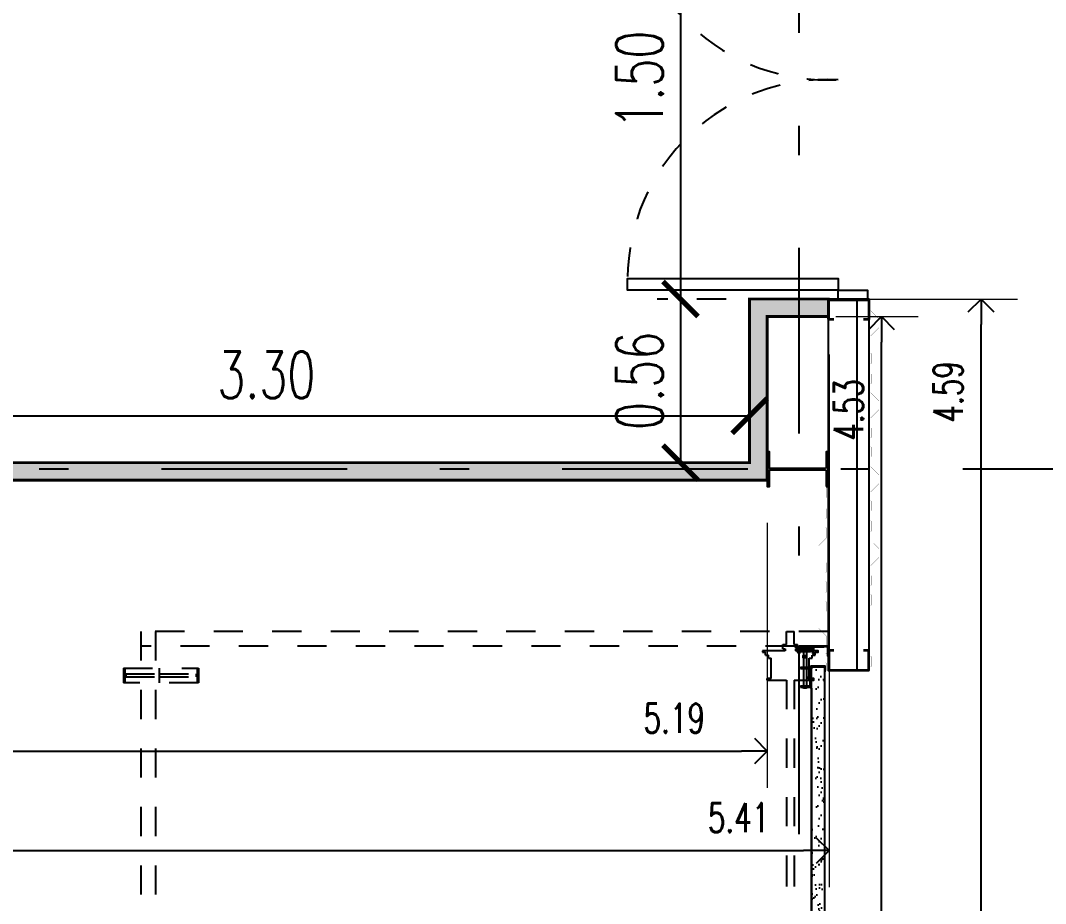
# Model space of a CAD drawing. Header units: millimetres. Extents: x -579 to 213, y -67 to 509.
# Drawn here: x -29.184 to -25.68, y 35.933 to 38.953 of the extents above; entities that cross this region are included whole.
import ezdxf
from ezdxf.xclip import XClip

# ---------------------------------------------------------------- set-up
doc = ezdxf.new("R2010")
doc.units = ezdxf.units.MM
doc.header["$LTSCALE"] = 0.1
for name, pattern in [('HIDDEN', [0.375, 0.25, -0.125]), ('X REF - ANELO INST bind$0$X REF - ANELO$0$DASHDOT2', [12.7, 6.35, -3.175, 0, -3.175]), ('X REF - ANELO INST bind$0$X REF - ANELO$0$DASHED', [0.75, 0.5, -0.25])]:
    doc.linetypes.add(name, pattern=pattern)
for name, color, linetype in [('00 - EJE-DIST -X-  MUROS', 92, 'Continuous'), ('00 - EJE-DIST -Y- MUROS', 10, 'Continuous'), ('02 PCM Panel Media Tº', 132, 'Continuous'), ('X REF - ANELO INST bind$0$X REF - ANELO$0$A-CAMARA', 7, 'Continuous'), ('X REF - ANELO INST bind$0$X REF - ANELO$0$A-CHAPA TRAPEZOIDAL', 8, 'Continuous'), ('X REF - ANELO INST bind$0$X REF - ANELO$0$C-DOCK', 8, 'Continuous'), ('X REF - ANELO INST bind$0$X REF - ANELO$0$C-METALICA', 8, 'Continuous'), ('X REF - ANELO INST bind$0$X REF - ANELO$0$H-HATCH PANEL  6', 132, 'Continuous'), ('X REF - ANELO INST bind$0$X REF - ANELO$0$MET-COLUMNA METALICA', 7, 'Continuous'), ('X REF - ANELO INST bind$0$X REF - ANELO$0$MET-CORREAS DE CV', 7, 'Continuous'), ('X REF - ANELO INST bind$0$X REF - ANELO$0$MET-EJE CABRIADAS', 8, 'X REF - ANELO INST bind$0$X REF - ANELO$0$DASHDOT2'), ('X REF - ANELO INST bind$0$X REF - ANELO$0$MET-LANA VIDRIO', 8, 'Continuous')]:
    doc.layers.add(name, color=color, linetype=linetype)
doc.styles.add('ROMANS', font='romans.shx', dxfattribs={"width": 0.7})
doc.linetypes.add('X REF - ANELO INST bind$0$X REF - ANELO$0$REFERENCIAL CORTE TRANSVERSAL WM$0$BATTING', pattern='A,0.00254,-2.54,[134,ltypeshp.shx,S=2.54,R=0,X=-2.54,Y=0],-5.08,[134,ltypeshp.shx,S=2.54,R=180,X=2.54,Y=0],-2.54', length=10.16254)
doc.dimstyles.new('COTA 1-100', dxfattribs={"dimtxt": 0.16, "dimasz": 0.12, "dimexe": 0.08, "dimexo": 0.08, "dimgap": 0.06, "dimtad": 1, "dimzin": 0, "dimdsep": 46, "dimtxsty": 'ROMANS', "dimblk": 'ARCHTICK', "dimcen": 0, "dimclrd": 256, "dimclre": 8, "dimclrt": 256, "dimadec": 0, "dimazin": 0, "dimtfac": 1, "dimtofl": 0, "dimtmove": 0, "dimatfit": 3, "dimldrblk": 'ARCHTICK', "dimfxl": 1, "dimtolj": 1, "dimtzin": 0, "dimlwd": -1, "dimlwe": -1, "dimarcsym": 0})
doc.dimstyles.new('Cotas Replanteo', dxfattribs={"dimscale": 2.5, "dimtxt": 0.04, "dimasz": 0.035, "dimexe": 0.05, "dimexo": 0.05, "dimgap": 0.025, "dimtad": 1, "dimjust": 2, "dimzin": 0, "dimdsep": 46, "dimtxsty": 'ROMANS', "dimblk1": 'DOT', "dimblk2": 'OPEN90', "dimsah": 1, "dimcen": 0.12, "dimse1": 1, "dimclrd": 256, "dimclre": 256, "dimclrt": 256, "dimadec": 0, "dimazin": 0, "dimtfac": 1, "dimtix": 1, "dimtmove": 0, "dimatfit": 2, "dimldrblk": 'OPEN90', "dimfxl": 0.05, "dimtolj": 1, "dimtzin": 0, "dimlwe": 9, "dimarcsym": 1})
pattern_1 = [(45, (207.4372914, 39.7152925), (-0.000673519209, 0.000673519209), [])]

# ---------------------------------------------------------------- blocks, each defined once
blk = doc.blocks.new('X REF - ANELO INST bind$0$X REF - ANELO$0$COL MET 20')
at = {"layer": 'X REF - ANELO INST bind$0$X REF - ANELO$0$MET-COLUMNA METALICA'}
blk.add_hatch(color=256, dxfattribs=at).paths.add_polyline_path([(-0.0971, -0.0036, -0.414214), (-0.0935, 0), (0.0935, 0, -0.414214), (0.0971, -0.0036), (0.0971, -0.0568), (0.1045, -0.0568), (0.1045, 0.0615), (0.0971, 0.0615), (0.0971, 0.0083, -0.414214), (0.0935, 0.0047), (-0.0935, 0.0047, -0.414214), (-0.0971, 0.0083), (-0.0971, 0.0615), (-0.1045, 0.0615), (-0.1045, -0.0568), (-0.0971, -0.0568)])
blk.add_lwpolyline([(-0.0971, -0.0568), (-0.1045, -0.0568), (-0.1045, 0.0615), (-0.0971, 0.0615), (-0.0971, 0.0083, 0.414214), (-0.0935, 0.0047), (0.0935, 0.0047, 0.414214), (0.0971, 0.0083), (0.0971, 0.0615), (0.1045, 0.0615), (0.1045, -0.0568), (0.0971, -0.0568), (0.0971, -0.0036, 0.414214), (0.0935, 0), (-0.0935, 0, 0.414214), (-0.0971, -0.0036)], format="xyb", close=True, dxfattribs=at)
blk = doc.blocks.new('X REF - ANELO INST bind$0$X REF - ANELO$0$P-180')
at = {"layer": 'X REF - ANELO INST bind$0$X REF - ANELO$0$C-METALICA'}
for points in [[(0.39, 0.1), (0.39, 0.82), (0.43, 0.82), (0.43, 0.1)], [(1.83, 0.1), (1.83, 0.82), (1.79, 0.82), (1.79, 0.1)], [(0.36, 0), (0.36, 0.1), (0.39, 0.1), (0.39, 0)], [(1.86, 0), (1.86, 0.1), (1.83, 0.1), (1.83, 0)]]:
    blk.add_lwpolyline(points, close=True, dxfattribs=at)
at = {"layer": 'X REF - ANELO INST bind$0$X REF - ANELO$0$C-METALICA', "color": 8, "linetype": 'X REF - ANELO INST bind$0$X REF - ANELO$0$DASHED'}
for centre, start, end in [((0.4264, 0.1355), 357.0257, 89.7011), ((1.7936, 0.1355), 90.2989, 182.9743)]:
    blk.add_arc(centre, 0.6845, start, end, dxfattribs=at)
blk = doc.blocks.new('X REF - ANELO INST bind$0$X REF - ANELO$0$guia 2 planta')
for p, q in [((-2.5, 47.5), (20.5, 47.5)), ((-2.5, 45), (-2.5, 47.5)), ((-2.5, 45), (18, 45)), ((18, 0), (18, 45)), ((20.5, 0), (20.5, 47.5)), ((-2.5, 0), (0, 0)), ((5, -5), (13, -5)), ((5, -7.5), (13, -7.5))]:
    blk.add_line(p, q)
for centre, radius, start, end in [((5, 0), 7.5, 180, 270), ((5, 0), 5, 180, 270), ((13, 0), 7.5, 270, 0), ((13, 0), 5, 270, 0)]:
    blk.add_arc(centre, radius, start, end)
blk = doc.blocks.new('X REF - ANELO INST bind$0$X REF - ANELO$0$porton dock leveler')
at = {"layer": 'X REF - ANELO INST bind$0$X REF - ANELO$0$C-DOCK', "linetype": 'X REF - ANELO INST bind$0$X REF - ANELO$0$DASHED'}
h = blk.add_hatch(dxfattribs=at)
h.set_pattern_fill('ANSI31', color=256, scale=0.0003, style=0)
h.set_pattern_definition(pattern_1)
h.paths.add_polyline_path([(-0.0533, 0), (-0.0883, 0), (-0.0883, -0.115), (-0.0858, -0.115), (-0.0858, -0.0025), (-0.0533, -0.0025)])
at = {"layer": 'X REF - ANELO INST bind$0$X REF - ANELO$0$C-DOCK'}
h = blk.add_hatch(dxfattribs=at)
h.set_pattern_fill('ANSI31', color=256, scale=0.0003, style=0)
h.set_pattern_definition(pattern_1)
h.paths.add_polyline_path([(-0.0013, -0.0111), (-0.0193, -0.0111), (-0.0193, -0.06), (0.0202, -0.06), (0.0202, -0.058), (-0.0168, -0.058), (-0.0168, -0.0135), (-0.0013, -0.0135)])
h.paths.add_polyline_path([(0.0557, -0.058), (0.0281, -0.058), (0.0281, -0.06), (0.0557, -0.06)])
h.paths.add_polyline_path([(0.0281, -0.058), (0.0231, -0.058), (0.0231, -0.06), (0.0281, -0.06)])
h.paths.add_polyline_path([(0.0231, -0.058), (0.0202, -0.058), (0.0202, -0.06), (0.0231, -0.06)])
h = blk.add_hatch(dxfattribs=at)
h.set_pattern_fill('AR-SAND', color=256, scale=0.001, style=0)
h.set_pattern_definition([(37.5, (273.470477, -5.519), (-0.0016000313, 0.048941324), [0, -0.038608, 0, -0.04318, 0, -0.041275]), (7.5, (273.47048, -5.519), (0.044952328, 0.07168251), [0, -0.020828, 0, -0.034798, 0, -0.013335]), (327.5, (273.439235, -5.519), (0.079099237, 0.0001437185), [0, -0.0127, 0, -0.04572, 0, -0.05969]), (317.5, (273.439235, -5.519), (0.076355645, 0.022292932), [0, -0.00635, 0, -0.029972, 0, -0.03429])])
h.paths.add_polyline_path([(0.2097, -0.0135), (-0.0168, -0.0135), (-0.0168, -0.058), (0.0231, -0.058), (0.0231, -0.05), (0.0281, -0.05), (0.0281, -0.058), (0.2097, -0.058)])
h.paths.add_polyline_path([(0.2857, -0.0135), (0.2097, -0.0135), (0.2097, -0.058), (0.2857, -0.058)])
h.paths.add_polyline_path([(1.0234, -0.0152, 0.321159), (1.0214, -0.0138), (0.2857, -0.0136), (0.2857, -0.058), (1.0102, -0.058, -0.104212), (1.0113, -0.0578, -0.060128), (1.0133, -0.058), (1.0214, -0.0578, 0.565524), (1.0233, -0.0547)])
h = blk.add_hatch(dxfattribs=at)
h.set_pattern_fill('ANSI31', color=256, scale=0.0003, style=0)
h.set_pattern_definition(pattern_1)
h.paths.add_polyline_path([(-0.0719, -0.05), (-0.0858, -0.05), (-0.0858, -0.0975, 0.414214), (-0.0783, -0.105), (-0.0719, -0.105), (-0.0719, -0.1025), (-0.0783, -0.1025, -0.414214), (-0.0833, -0.0975), (-0.0833, -0.0525), (-0.0719, -0.0525)])
h.paths.add_polyline_path([(-0.0628, -0.05), (-0.0719, -0.05), (-0.0719, -0.0525), (-0.0628, -0.0525)])
h.paths.add_polyline_path([(-0.0628, -0.0975), (-0.0653, -0.0975, -0.414214), (-0.0703, -0.1025), (-0.0719, -0.1025), (-0.0719, -0.105), (-0.0703, -0.105, 0.414214)])
at = {"layer": 'X REF - ANELO INST bind$0$X REF - ANELO$0$C-DOCK', "color": 8, "linetype": 'X REF - ANELO INST bind$0$X REF - ANELO$0$DASHED'}
for p, q in [((-0.1383, -0.001), (-0.1383, -2.35)), ((-0.1383, -0.1427), (-0.1383, -0.1173)), ((-0.0883, -0.115), (-0.0883, -2.35)), ((0.0281, -0.1173), (0.634, -0.1173)), ((0.634, -0.1173), (1.0513, -0.1173)), ((-0.0933, -0.1427), (-0.1383, -0.1427)), ((-0.0933, -0.155), (-0.0933, -0.1427)), ((-0.0883, -0.155), (-0.0933, -0.155)), ((-0.0783, -0.155), (-0.0858, -0.155)), ((-0.0783, -0.155), (-0.0783, -0.1477)), ((-0.0783, -0.1477), (-0.0719, -0.1477)), ((0.0281, -0.1427), (0.634, -0.1427)), ((0.634, -0.1427), (1.0513, -0.1427)), ((-0.0469, -0.205), (-0.0569, -0.205)), ((0.0231, -0.195), (-0.0469, -0.195)), ((-0.0569, -0.215), (-0.0669, -0.215)), ((-0.0128, -2.1531), (0.0372, -2.1531)), ((-0.0128, -2.41), (-0.0128, -2.1531)), ((-0.0128, -2.1581), (0.0372, -2.1581)), ((0.0072, -2.2876), (0.0072, -2.1591)), ((0.0072, -2.1591), (0.0172, -2.1591)), ((0.0072, -2.1611), (0.0172, -2.1611)), ((0.0172, -2.2876), (0.0172, -2.1591)), ((0.0372, -2.1531), (0.0372, -2.41)), ((-0.1383, -2.3), (1.3757, -2.3)), ((-0.0128, -2.2881), (0.0372, -2.2881)), ((0.0072, -2.404), (0.0072, -2.2881)), ((0.0172, -2.404), (0.0172, -2.2881)), ((-0.1383, -2.35), (-0.0883, -2.35)), ((-0.1383, -2.35), (1.3757, -2.35)), ((-0.1383, -2.35), (0.0406, -2.35)), ((-0.0128, -2.405), (0.0372, -2.405)), ((-0.0128, -2.41), (0.0372, -2.41)), ((0.0072, -2.402), (0.0172, -2.402)), ((0.0072, -2.404), (0.0172, -2.404))]:
    blk.add_line(p, q, dxfattribs=at)
at = {"layer": 'X REF - ANELO INST bind$0$X REF - ANELO$0$C-DOCK', "color": 8}
blk.add_line((-0.1383, -0.001), (-0.0883, -0.001), dxfattribs=at)
at = {"layer": 'X REF - ANELO INST bind$0$X REF - ANELO$0$C-DOCK'}
for p, q in [((-0.0013, -0.0135), (0.634, -0.0135)), ((0.634, -0.0135), (1.0984, -0.0135)), ((-0.0793, -0.0975), (-0.0793, -0.0625)), ((-0.0693, -0.0975), (-0.0693, -0.0625)), ((-0.0569, -0.045), (-0.0669, -0.045)), ((-0.0469, -0.055), (-0.0569, -0.055)), ((0.0231, -0.065), (-0.0469, -0.065)), ((-0.0158, -0.095), (-0.0158, -0.06)), ((0.0202, -0.0625), (-0.0158, -0.0625)), ((-0.0138, -0.095), (-0.0138, -0.0625)), ((-0.0133, -0.095), (-0.0133, -0.0625)), ((-0.0113, -0.095), (-0.0113, -0.0625)), ((0.0152, -0.064), (0.0152, -0.0625)), ((0.0252, -0.064), (0.0152, -0.064)), ((0.0162, -0.0685), (0.0156, -0.064)), ((0.0243, -0.0685), (0.0162, -0.0685)), ((0.0182, -0.0685), (0.0179, -0.064)), ((0.0522, -0.0625), (0.0202, -0.0625)), ((0.0223, -0.0685), (0.0226, -0.064)), ((0.0243, -0.0685), (0.0249, -0.064)), ((0.0252, -0.064), (0.0252, -0.0625)), ((0.0477, -0.095), (0.0477, -0.0625)), ((0.0497, -0.095), (0.0497, -0.0625)), ((0.0502, -0.095), (0.0502, -0.0625)), ((0.0522, -0.095), (0.0522, -0.06)), ((0.0557, -0.058), (0.634, -0.058)), ((0.634, -0.058), (1.0986, -0.058)), ((-0.0883, -0.105), (-0.0933, -0.105)), ((-0.0783, -0.105), (-0.0858, -0.105)), ((-0.0783, -0.1123), (-0.0783, -0.105)), ((-0.0693, -0.075), (-0.0543, -0.075)), ((-0.0693, -0.085), (-0.0543, -0.085)), ((-0.0493, -0.075), (-0.0158, -0.075)), ((-0.0493, -0.085), (-0.0158, -0.085)), ((-0.0138, -0.095), (-0.0158, -0.095)), ((-0.0138, -0.075), (-0.0133, -0.075)), ((-0.0138, -0.085), (-0.0133, -0.085)), ((-0.0113, -0.095), (-0.0133, -0.095)), ((-0.0113, -0.075), (0.0477, -0.075)), ((-0.0113, -0.085), (0.0477, -0.085)), ((0.0497, -0.095), (0.0477, -0.095)), ((0.0497, -0.075), (0.0502, -0.075)), ((0.0497, -0.085), (0.0502, -0.085)), ((0.0522, -0.095), (0.0502, -0.095)), ((0.0552, -0.085), (0.0552, -0.075)), ((-0.0783, -0.1123), (-0.0719, -0.1123))]:
    blk.add_line(p, q, dxfattribs=at)
at = {"layer": 'X REF - ANELO INST bind$0$X REF - ANELO$0$C-DOCK', "linetype": 'X REF - ANELO INST bind$0$X REF - ANELO$0$DASHED'}
for q in [(-0.0933, -0.105), (-0.1383, -0.1173)]:
    blk.add_line((-0.0933, -0.1173), q, dxfattribs=at)
blk.add_lwpolyline([(-0.0858, -0.0025), (-0.0533, -0.0025), (-0.0533, 0), (-0.0883, 0), (-0.0883, -0.115), (-0.0858, -0.115), (-0.0858, -0.0025), (-0.0533, -0.0025)], dxfattribs=at)
at = {"layer": 'X REF - ANELO INST bind$0$X REF - ANELO$0$C-DOCK'}
for points in [[(-0.0669, -0.045), (-0.0669, -0.035), (-0.0719, -0.035), (-0.0719, -0.1123)], [(-0.0168, -0.0135), (-0.0013, -0.0135), (-0.0013, -0.0111), (-0.0193, -0.0111), (-0.0193, -0.06), (0.0557, -0.06), (0.0557, -0.058), (-0.0168, -0.058), (-0.0168, -0.0135), (-0.0013, -0.0135), (-0.0013, -0.0111)], [(-0.0569, -0.055), (-0.0569, -0.045)], [(-0.0469, -0.065), (-0.0469, -0.055)], [(0.0522, -0.075), (0.0552, -0.073), (0.0552, -0.087), (0.0522, -0.085)]]:
    blk.add_lwpolyline(points, dxfattribs=at)
for points in [[(-0.0168, -0.0135), (1.0986, -0.0135), (1.0986, -0.058), (-0.0168, -0.058)], [(-0.0493, -0.073), (-0.0543, -0.073), (-0.0543, -0.087), (-0.0493, -0.087)]]:
    blk.add_lwpolyline(points, close=True, dxfattribs=at)
at = {"layer": 'X REF - ANELO INST bind$0$X REF - ANELO$0$C-DOCK', "color": 8}
blk.add_lwpolyline([(0.0281, -0.1173), (0.0281, -0.05), (0.0231, -0.05), (0.0231, -0.065)], dxfattribs=at)
at = {"layer": 'X REF - ANELO INST bind$0$X REF - ANELO$0$C-DOCK', "color": 8, "linetype": 'X REF - ANELO INST bind$0$X REF - ANELO$0$DASHED'}
for points in [[(-0.0719, -0.1477), (-0.0719, -0.225), (-0.0669, -0.225), (-0.0669, -0.215)], [(0.0231, -0.195), (0.0231, -0.21), (0.0281, -0.21), (0.0281, -0.1427)], [(-0.0569, -0.215), (-0.0569, -0.205)], [(-0.0469, -0.205), (-0.0469, -0.195)]]:
    blk.add_lwpolyline(points, dxfattribs=at)
at = {"layer": 'X REF - ANELO INST bind$0$X REF - ANELO$0$C-DOCK'}
for centre, start, end in [((-0.0743, -0.0625), 0, 180), ((-0.0743, -0.0975), 180, 0)]:
    blk.add_arc(centre, 0.005, start, end, dxfattribs=at)
at = {"layer": 'X REF - ANELO INST bind$0$X REF - ANELO$0$C-DOCK', "xscale": -0.001000000000000098, "yscale": 0.001000000000000098, "zscale": 0.001000000000000098}
blk.add_blockref('X REF - ANELO INST bind$0$X REF - ANELO$0$guia 2 planta', (-0.0653, -0.0975), dxfattribs=at)
blk = doc.blocks.new('X REF - ANELO INST bind$0$X REF - ANELO')
at = {"layer": 'X REF - ANELO INST bind$0$X REF - ANELO$0$H-HATCH PANEL  6'}
h = blk.add_hatch(color=256, dxfattribs=at)
h.paths.add_polyline_path([(-31.4958, 37.3805), (-32.8538, 37.3805), (-32.8538, 41.3611), (-26.6316, 41.3611), (-26.6313, 39.5604), (-26.4223, 39.5604), (-26.4222, 39.5004), (-26.6912, 39.5004), (-26.6916, 41.3011), (-32.7941, 41.3011), (-32.7935, 37.4406), (-31.4958, 37.4406)])
h.paths.add_polyline_path([(-26.4226, 37.9404), (-26.6316, 37.9404), (-26.6316, 37.3805), (-29.9958, 37.3805), (-29.9958, 37.4408), (-26.6916, 37.4408), (-26.6916, 38.0004), (-26.4226, 38.0004)])
at = {"layer": 'X REF - ANELO INST bind$0$X REF - ANELO$0$A-CAMARA', "ltscale": 5}
blk.add_lwpolyline([(-26.4226, 37.9404), (-26.6316, 37.9404), (-26.6316, 37.3805), (-29.9958, 37.3805), (-29.9958, 37.4408), (-26.6916, 37.4408), (-26.6916, 38.0004), (-26.4226, 38.0004), (-26.4226, 37.9404)], dxfattribs=at)
at = {"layer": 'X REF - ANELO INST bind$0$X REF - ANELO$0$A-CHAPA TRAPEZOIDAL', "elevation": -0.0006}
for points in [[(-26.2778, 36.9216, 0.0006, 0.0006, 0), (-26.2778, 36.9516, 0.0006, 0.0006, 0), (-26.2738, 36.9556, 0.0006, 0.0006, 0), (-26.2738, 36.9862, 0.0006, 0.0006, 0), (-26.2778, 36.9902, 0.0006, 0.0006, 0), (-26.2778, 37.0202, 0.0006, 0.0006, 0), (-26.2738, 37.0242, 0.0006, 0.0006, 0), (-26.2738, 37.0542, 0.0006, 0.0006, 0), (-26.2778, 37.0582, 0.0006, 0.0006, 0), (-26.2778, 37.0882, 0.0006, 0.0006, 0), (-26.2495, 37.1165, 0.0006, 0.0006, 0), (-26.2495, 37.1465, 0.0006, 0.0006, 0), (-26.2778, 37.1747, 0.0006, 0.0006, 0), (-26.2778, 37.2047, 0.0006, 0.0006, 0), (-26.2738, 37.2087, 0.0006, 0.0006, 0), (-26.2738, 37.2387, 0.0006, 0.0006, 0), (-26.2778, 37.2427, 0.0006, 0.0006, 0), (-26.2778, 37.2727, 0.0006, 0.0006, 0), (-26.2738, 37.2767, 0.0006, 0.0006, 0), (-26.2738, 37.3067, 0.0006, 0.0006, 0), (-26.2778, 37.3107, 0.0006, 0.0006, 0), (-26.2778, 37.3407, 0.0006, 0.0006, 0), (-26.2495, 37.369, 0.0006, 0.0006, 0), (-26.2495, 37.399, 0.0006, 0.0006, 0), (-26.2778, 37.4273, 0.0006, 0.0006, 0), (-26.2778, 37.4573, 0.0006, 0.0006, 0), (-26.2738, 37.4613, 0.0006, 0.0006, 0), (-26.2738, 37.4913, 0.0006, 0.0006, 0), (-26.2778, 37.4953, 0.0006, 0.0006, 0), (-26.2778, 37.5253, 0.0006, 0.0006, 0), (-26.2738, 37.5293, 0.0006, 0.0006, 0), (-26.2738, 37.5593, 0.0006, 0.0006, 0), (-26.2778, 37.5633, 0.0006, 0.0006, 0), (-26.2778, 37.5933, 0.0006, 0.0006, 0), (-26.2495, 37.6216, 0.0006, 0.0006, 0), (-26.2495, 37.6516, 0.0006, 0.0006, 0), (-26.2778, 37.6799, 0.0006, 0.0006, 0), (-26.2778, 37.7099, 0.0006, 0.0006, 0), (-26.2738, 37.7139, 0.0006, 0.0006, 0), (-26.2738, 37.7439, 0.0006, 0.0006, 0), (-26.2778, 37.7479, 0.0006, 0.0006, 0), (-26.2778, 37.7779, 0.0006, 0.0006, 0), (-26.2738, 37.7819, 0.0006, 0.0006, 0), (-26.2738, 37.8119, 0.0006, 0.0006, 0), (-26.2778, 37.8159, 0.0006, 0.0006, 0), (-26.2778, 37.8739, 0.0006, 0.0006, 0), (-26.2495, 37.9022, 0.0006, 0.0006, 0), (-26.2495, 37.9322, 0.0006, 0.0006, 0), (-26.2778, 37.9605, 0.0006, 0.0006, 0), (-26.2778, 37.967, 0.0006, 0.0006, 0)], [(-26.4274, 37.3588, 0.0006, 0.0006, 0), (-26.4274, 37.3212, 0.0006, 0.0006, 0), (-26.4314, 37.3172, 0.0006, 0.0006, 0), (-26.4314, 37.2872, 0.0006, 0.0006, 0), (-26.4274, 37.2832, 0.0006, 0.0006, 0), (-26.4274, 37.2532, 0.0006, 0.0006, 0), (-26.4314, 37.2492, 0.0006, 0.0006, 0), (-26.4314, 37.2192, 0.0006, 0.0006, 0), (-26.4274, 37.2152, 0.0006, 0.0006, 0), (-26.4274, 37.1852, 0.0006, 0.0006, 0), (-26.4557, 37.1569, 0.0006, 0.0006, 0), (-26.4557, 37.1269, 0.0006, 0.0006, 0), (-26.4274, 37.0986, 0.0006, 0.0006, 0), (-26.4274, 37.0686, 0.0006, 0.0006, 0), (-26.4314, 37.0646, 0.0006, 0.0006, 0), (-26.4314, 37.0346, 0.0006, 0.0006, 0), (-26.4274, 37.0306, 0.0006, 0.0006, 0), (-26.4274, 37.0006, 0.0006, 0.0006, 0), (-26.4314, 36.9966, 0.0006, 0.0006, 0), (-26.4314, 36.9666, 0.0006, 0.0006, 0), (-26.4274, 36.9626, 0.0006, 0.0006, 0), (-26.4274, 36.9326, 0.0006, 0.0006, 0), (-26.4557, 36.9044, 0.0006, 0.0006, 0), (-26.4557, 36.8744, 0.0006, 0.0006, 0), (-26.4274, 36.8461, 0, 0, 0)], [(-26.2778, 36.7298, 0.0006, 0.0006, 0), (-26.2778, 36.742, 0.0006, 0.0006, 0), (-26.2738, 36.746, 0.0006, 0.0006, 0), (-26.2738, 36.776, 0.0006, 0.0006, 0), (-26.2778, 36.78, 0.0006, 0.0006, 0), (-26.2778, 36.835, 0.0006, 0.0006, 0), (-26.2495, 36.8633, 0.0006, 0.0006, 0), (-26.2495, 36.8933, 0.0006, 0.0006, 0), (-26.2778, 36.9216, 0, 0, 0)]]:
    blk.add_lwpolyline(points, format="xyseb", dxfattribs=at)
at = {"layer": 'X REF - ANELO INST bind$0$X REF - ANELO$0$A-CHAPA TRAPEZOIDAL', "const_width": 0.0006, "elevation": -0.0006}
blk.add_lwpolyline([(-26.4274, 36.8461), (-26.4274, 36.7911), (-26.4314, 36.7871), (-26.4314, 36.7565), (-26.4274, 36.7525), (-26.4274, 36.7297)], dxfattribs=at)
at = {"layer": 'X REF - ANELO INST bind$0$X REF - ANELO$0$MET-COLUMNA METALICA', "elevation": 0.0194}
for points in [[(-26.4033, 37.9291), (-26.4196, 37.9291, -0.414214), (-26.4226, 37.9321), (-26.4226, 37.9961, -0.414214), (-26.4196, 37.9991), (-26.2856, 37.9991, -0.414214), (-26.2826, 37.9961), (-26.2826, 37.9321, -0.414214), (-26.2856, 37.9291), (-26.3028, 37.9291)], [(-26.4033, 37.9316), (-26.4196, 37.9316, -0.414214), (-26.4201, 37.9321), (-26.4201, 37.9961, -0.414214), (-26.4196, 37.9966), (-26.2856, 37.9966, -0.414214), (-26.2851, 37.9961), (-26.2851, 37.9321, -0.414214), (-26.2856, 37.9316), (-26.3028, 37.9316)]]:
    blk.add_lwpolyline(points, format="xyb", dxfattribs=at)
at = {"layer": 'X REF - ANELO INST bind$0$X REF - ANELO$0$MET-COLUMNA METALICA'}
for points in [[(-26.4033, 36.7996), (-26.4196, 36.7996, 0.414214), (-26.4226, 36.7966), (-26.4226, 36.7326, 0.414214), (-26.4196, 36.7296), (-26.2856, 36.7296, 0.414214), (-26.2826, 36.7326), (-26.2826, 36.7966, 0.414214), (-26.2856, 36.7996), (-26.3028, 36.7996)], [(-26.4033, 36.7971), (-26.4196, 36.7971, 0.414214), (-26.4201, 36.7966), (-26.4201, 36.7326, 0.414214), (-26.4196, 36.7321), (-26.2856, 36.7321, 0.414214), (-26.2851, 36.7326), (-26.2851, 36.7966, 0.414214), (-26.2856, 36.7971), (-26.3028, 36.7971)]]:
    blk.add_lwpolyline(points, format="xyb", dxfattribs=at)
at = {"layer": 'X REF - ANELO INST bind$0$X REF - ANELO$0$MET-CORREAS DE CV'}
blk.add_lwpolyline([(-26.2826, 36.7296), (-26.2826, 38.0004), (-26.4226, 38.0004), (-26.4226, 36.7296)], close=True, dxfattribs=at)
at = {"layer": 'X REF - ANELO INST bind$0$X REF - ANELO$0$MET-EJE CABRIADAS'}
for p, q in [((-26.522, -0.8196, 0.0194), (-26.522, 42.1212, 0.0194)), ((-21.2176, 37.4187, -0.0001), (-54.2799, 37.4187, -0.0001))]:
    blk.add_line(p, q, dxfattribs=at)
at = {"layer": 'X REF - ANELO INST bind$0$X REF - ANELO$0$MET-LANA VIDRIO', "linetype": 'X REF - ANELO INST bind$0$X REF - ANELO$0$REFERENCIAL CORTE TRANSVERSAL WM$0$BATTING', "ltscale": 0.025}
blk.add_lwpolyline([(-26.3251, 37.9991), (-26.3251, 36.7321)], dxfattribs=at)
at = {"xscale": -1}
blk.add_blockref('X REF - ANELO INST bind$0$X REF - ANELO$0$COL MET 20', (-26.5271, 37.4164, 0.0193), dxfattribs=at)
at = {"rotation": 270}
blk.add_blockref('X REF - ANELO INST bind$0$X REF - ANELO$0$porton dock leveler', (-26.4226, 36.7254), dxfattribs=at)
at = {"layer": 'X REF - ANELO INST bind$0$X REF - ANELO$0$C-METALICA', "rotation": 89.99999999999999}
blk.add_blockref('X REF - ANELO INST bind$0$X REF - ANELO$0$P-180', (-26.289, 37.6404, 0.0194), dxfattribs=at)
blk = doc.blocks.new('X REF - ANELO INST bind')
ref = blk.add_blockref('X REF - ANELO INST bind$0$X REF - ANELO', (0, 0))
XClip(ref).set_block_clipping_path([(-76.9680737415, -24.7711317477), (92.9860355418, 61.1669630168)])
blk = doc.blocks.new('_Dot')
at = {"color": 0, "linetype": 'ByBlock', "lineweight": -2}
blk.add_line((-0.5, 0), (-1, 0), dxfattribs=at)
at = {"color": 0, "linetype": 'ByBlock', "const_width": 0.5}
blk.add_lwpolyline([(-0.25, 0, 1), (0.25, 0, 1)], format="xyb", close=True, dxfattribs=at)
blk = doc.blocks.new('_Open90')
at = {"color": 0, "linetype": 'ByBlock', "lineweight": -2}
for p, q in [((-0.5, 0.5), (0, 0)), ((0, 0), (-1, 0)), ((0, 0), (-0.5, -0.5))]:
    blk.add_line(p, q, dxfattribs=at)
blk = doc.blocks.new('*D155')
at = {"layer": '00 - EJE-DIST -X-  MUROS', "lineweight": 9, "transparency": 16777216}
blk.add_line((-26.397, 37.9404), (-26.1157, 37.9404), dxfattribs=at)
at = {"layer": '00 - EJE-DIST -X-  MUROS', "lineweight": -2, "transparency": 16777216}
blk.add_line((-26.2407, 33.4945), (-26.2407, 37.8529), dxfattribs=at)
at = {"layer": 'Defpoints', "color": 0, "transparency": 16777216}
for p in [(-26.522, 37.9404, 0.0022), (-26.2407, 37.9404), (-26.2407, 33.407)]:
    blk.add_point(p, dxfattribs=at)
at = {"layer": '00 - EJE-DIST -X-  MUROS', "lineweight": -2, "transparency": 16777216, "xscale": 0.08750000000000001, "yscale": 0.08750000000000001, "zscale": 0.08750000000000001}
for name, p, rotation in [('_Open90', (-26.2407, 37.9404), 90), ('_Dot', (-26.2407, 33.407), 270)]:
    blk.add_blockref(name, p, dxfattribs=dict(at, rotation=rotation))
at = {"layer": '00 - EJE-DIST -X-  MUROS', "transparency": 16777216, "insert": (-26.3532, 37.6212), "char_height": 0.1, "attachment_point": 5, "rotation": 90, "style": 'ROMANS'}
blk.add_mtext('\\A1;4.53', dxfattribs=at)
blk = doc.blocks.new('*D156')
at = {"layer": '00 - EJE-DIST -X-  MUROS', "lineweight": 9, "transparency": 16777216}
blk.add_line((-26.397, 38.0004), (-25.7756, 38.0004), dxfattribs=at)
at = {"layer": '00 - EJE-DIST -X-  MUROS', "lineweight": -2, "transparency": 16777216}
blk.add_line((-25.9006, 33.4945), (-25.9006, 37.9129), dxfattribs=at)
at = {"layer": 'Defpoints', "color": 0, "transparency": 16777216}
for p in [(-26.522, 38.0004, 0.0022), (-25.9006, 38.0004), (-25.9444, 33.407)]:
    blk.add_point(p, dxfattribs=at)
at = {"layer": '00 - EJE-DIST -X-  MUROS', "lineweight": -2, "transparency": 16777216, "xscale": 0.08750000000000001, "yscale": 0.08750000000000001, "zscale": 0.08750000000000001}
for name, p, rotation in [('_Open90', (-25.9006, 38.0004), 90), ('_Dot', (-25.9006, 33.407), 270)]:
    blk.add_blockref(name, p, dxfattribs=dict(at, rotation=rotation))
at = {"layer": '00 - EJE-DIST -X-  MUROS', "transparency": 16777216, "insert": (-26.0131, 37.6829), "char_height": 0.1, "attachment_point": 5, "rotation": 90, "style": 'ROMANS'}
blk.add_mtext('\\A1;4.59', dxfattribs=at)
blk = doc.blocks.new('*D157')
at = {"layer": '00 - EJE-DIST -X-  MUROS', "lineweight": 9, "transparency": 16777216}
blk.add_line((-26.2972, 39.5004), (-25.4355, 39.5004), dxfattribs=at)
at = {"layer": '00 - EJE-DIST -X-  MUROS', "lineweight": -2, "transparency": 16777216}
blk.add_line((-25.5605, 33.4945), (-25.5605, 39.4129), dxfattribs=at)
at = {"layer": 'Defpoints', "color": 0, "transparency": 16777216}
for p in [(-26.4222, 39.5004, 0.0011), (-25.5605, 39.5004), (-25.5605, 33.407)]:
    blk.add_point(p, dxfattribs=at)
at = {"layer": '00 - EJE-DIST -X-  MUROS', "lineweight": -2, "transparency": 16777216, "xscale": 0.08750000000000001, "yscale": 0.08750000000000001, "zscale": 0.08750000000000001}
for name, p, rotation in [('_Open90', (-25.5605, 39.5004), 90), ('_Dot', (-25.5605, 33.407), 270)]:
    blk.add_blockref(name, p, dxfattribs=dict(at, rotation=rotation))
at = {"layer": '00 - EJE-DIST -X-  MUROS', "transparency": 16777216, "insert": (-25.673, 39.1846), "char_height": 0.1, "attachment_point": 5, "rotation": 90, "style": 'ROMANS'}
blk.add_mtext('\\A1;6.09', dxfattribs=at)
blk = doc.blocks.new('*D158')
at = {"layer": '00 - EJE-DIST -X-  MUROS', "lineweight": 9, "transparency": 16777216}
blk.add_line((-26.2976, 39.5604), (-25.0954, 39.5604), dxfattribs=at)
at = {"layer": '00 - EJE-DIST -X-  MUROS', "lineweight": -2, "transparency": 16777216}
blk.add_line((-25.2204, 33.4945), (-25.2204, 39.4729), dxfattribs=at)
at = {"layer": 'Defpoints', "color": 0, "transparency": 16777216}
for p in [(-26.4226, 39.5604, 0.0011), (-25.2204, 39.5604), (-25.2204, 33.407)]:
    blk.add_point(p, dxfattribs=at)
at = {"layer": '00 - EJE-DIST -X-  MUROS', "lineweight": -2, "transparency": 16777216, "xscale": 0.08750000000000001, "yscale": 0.08750000000000001, "zscale": 0.08750000000000001}
for name, p, rotation in [('_Open90', (-25.2204, 39.5604), 90), ('_Dot', (-25.2204, 33.407), 270)]:
    blk.add_blockref(name, p, dxfattribs=dict(at, rotation=rotation))
at = {"layer": '00 - EJE-DIST -X-  MUROS', "transparency": 16777216, "insert": (-25.3329, 39.2429), "char_height": 0.1, "attachment_point": 5, "rotation": 90, "style": 'ROMANS'}
blk.add_mtext('\\A1;6.15', dxfattribs=at)
blk = doc.blocks.new('*D207')
at = {"layer": '00 - EJE-DIST -Y- MUROS', "lineweight": 9, "transparency": 16777216}
blk.add_line((-26.6316, 37.2346), (-26.6316, 36.3293), dxfattribs=at)
at = {"layer": '00 - EJE-DIST -Y- MUROS', "lineweight": -2, "transparency": 16777216}
blk.add_line((-31.7388, 36.4543), (-26.7191, 36.4543), dxfattribs=at)
at = {"layer": 'Defpoints', "color": 0, "transparency": 16777216}
for p in [(-26.6316, 37.3596, 0.0193), (-31.8263, 36.7005, -0.0011), (-26.6316, 36.4543)]:
    blk.add_point(p, dxfattribs=at)
at = {"layer": '00 - EJE-DIST -Y- MUROS', "lineweight": -2, "transparency": 16777216, "xscale": 0.08750000000000001, "yscale": 0.08750000000000001, "zscale": 0.08750000000000001, "rotation": 180}
blk.add_blockref('_Dot', (-31.8263, 36.4543), dxfattribs=at)
at = {"layer": '00 - EJE-DIST -Y- MUROS', "lineweight": -2, "transparency": 16777216, "xscale": 0.08750000000000001, "yscale": 0.08750000000000001, "zscale": 0.08750000000000001}
blk.add_blockref('_Open90', (-26.6316, 36.4543), dxfattribs=at)
at = {"layer": '00 - EJE-DIST -Y- MUROS', "transparency": 16777216, "insert": (-26.9491, 36.5668), "char_height": 0.1, "attachment_point": 5, "style": 'ROMANS'}
blk.add_mtext('\\A1;5.19', dxfattribs=at)
blk = doc.blocks.new('*D208')
at = {"layer": '00 - EJE-DIST -Y- MUROS', "lineweight": 9, "transparency": 16777216}
blk.add_line((-26.4201, 37.8111), (-26.4201, 35.9893), dxfattribs=at)
at = {"layer": '00 - EJE-DIST -Y- MUROS', "lineweight": -2, "transparency": 16777216}
blk.add_line((-31.7388, 36.1143), (-26.5076, 36.1143), dxfattribs=at)
at = {"layer": 'Defpoints', "color": 0, "transparency": 16777216}
for p in [(-26.4201, 37.9361), (-31.8263, 36.3605, -0.0011), (-26.4201, 36.1143)]:
    blk.add_point(p, dxfattribs=at)
at = {"layer": '00 - EJE-DIST -Y- MUROS', "lineweight": -2, "transparency": 16777216, "xscale": 0.08750000000000001, "yscale": 0.08750000000000001, "zscale": 0.08750000000000001, "rotation": 180}
blk.add_blockref('_Dot', (-31.8263, 36.1143), dxfattribs=at)
at = {"layer": '00 - EJE-DIST -Y- MUROS', "lineweight": -2, "transparency": 16777216, "xscale": 0.08750000000000001, "yscale": 0.08750000000000001, "zscale": 0.08750000000000001}
blk.add_blockref('_Open90', (-26.4201, 36.1143), dxfattribs=at)
at = {"layer": '00 - EJE-DIST -Y- MUROS', "transparency": 16777216, "insert": (-26.7293, 36.2268), "char_height": 0.1, "attachment_point": 5, "style": 'ROMANS'}
blk.add_mtext('\\A1;5.41', dxfattribs=at)
blk = doc.blocks.new('_ArchTick')
at = {"color": 0, "linetype": 'ByBlock', "const_width": 0.15}
blk.add_lwpolyline([(-0.5, -0.5), (0.5, 0.5)], dxfattribs=at)
blk = doc.blocks.new('*D252')
at = {"layer": '02 PCM Panel Media Tº', "color": 8, "linetype": 'HIDDEN', "transparency": 16777216}
for p, q in [((-29.9958, 37.4605), (-29.9958, 37.681)), ((-26.6916, 37.6695), (-26.6916, 37.681))]:
    blk.add_line(p, q, dxfattribs=at)
at = {"layer": '02 PCM Panel Media Tº', "transparency": 16777216}
blk.add_line((-29.9958, 37.601), (-26.6916, 37.601), dxfattribs=at)
at = {"layer": 'Defpoints', "color": 0, "transparency": 16777216}
for p in [(-26.6916, 37.601), (-26.6916, 37.5895), (-29.9958, 37.3805, 0.0011)]:
    blk.add_point(p, dxfattribs=at)
at = {"layer": '02 PCM Panel Media Tº', "transparency": 16777216, "xscale": 0.12, "yscale": 0.12, "zscale": 0.12, "rotation": 180}
blk.add_blockref('_ArchTick', (-29.9958, 37.601), dxfattribs=at)
at = {"layer": '02 PCM Panel Media Tº', "transparency": 16777216, "xscale": 0.12, "yscale": 0.12, "zscale": 0.12}
blk.add_blockref('_ArchTick', (-26.6916, 37.601), dxfattribs=at)
at = {"layer": '02 PCM Panel Media Tº', "transparency": 16777216, "insert": (-28.3437, 37.741), "char_height": 0.16, "attachment_point": 5, "style": 'ROMANS'}
blk.add_mtext('\\A1;3.30', dxfattribs=at)
blk = doc.blocks.new('*D254')
at = {"layer": '02 PCM Panel Media Tº', "color": 8, "linetype": 'HIDDEN', "transparency": 16777216}
for p, q in [((-26.7716, 39.5004), (-27.0081, 39.5004)), ((-26.7716, 38.0004), (-27.0081, 38.0004))]:
    blk.add_line(p, q, dxfattribs=at)
at = {"layer": '02 PCM Panel Media Tº', "transparency": 16777216}
blk.add_line((-26.9281, 39.5004), (-26.9281, 38.0004), dxfattribs=at)
at = {"layer": 'Defpoints', "color": 0, "transparency": 16777216}
for p in [(-26.6916, 39.5004), (-26.9281, 38.0004), (-26.6916, 38.0004)]:
    blk.add_point(p, dxfattribs=at)
at = {"layer": '02 PCM Panel Media Tº', "transparency": 16777216, "xscale": 0.12, "yscale": 0.12, "zscale": 0.12}
for p, rotation in [((-26.9281, 39.5004), 90), ((-26.9281, 38.0004), 270)]:
    blk.add_blockref('_ArchTick', p, dxfattribs=dict(at, rotation=rotation))
at = {"layer": '02 PCM Panel Media Tº', "transparency": 16777216, "insert": (-27.0681, 38.7504), "char_height": 0.16, "attachment_point": 5, "rotation": 90, "style": 'ROMANS'}
blk.add_mtext('\\A1;1.50', dxfattribs=at)
blk = doc.blocks.new('*D255')
at = {"layer": '02 PCM Panel Media Tº', "color": 8, "linetype": 'HIDDEN', "transparency": 16777216}
for p, q in [((-26.7716, 38.0004), (-27.0081, 38.0004)), ((-26.7716, 37.4408), (-27.0081, 37.4408))]:
    blk.add_line(p, q, dxfattribs=at)
at = {"layer": '02 PCM Panel Media Tº', "transparency": 16777216}
blk.add_line((-26.9281, 38.0004), (-26.9281, 37.4408), dxfattribs=at)
at = {"layer": 'Defpoints', "color": 0, "transparency": 16777216}
for p in [(-26.6916, 38.0004), (-26.9281, 37.4408), (-26.6916, 37.4408, 0.0011)]:
    blk.add_point(p, dxfattribs=at)
at = {"layer": '02 PCM Panel Media Tº', "transparency": 16777216, "xscale": 0.12, "yscale": 0.12, "zscale": 0.12}
for p, rotation in [((-26.9281, 38.0004), 90), ((-26.9281, 37.4408), 270)]:
    blk.add_blockref('_ArchTick', p, dxfattribs=dict(at, rotation=rotation))
at = {"layer": '02 PCM Panel Media Tº', "transparency": 16777216, "insert": (-27.0681, 37.7206), "char_height": 0.16, "attachment_point": 5, "rotation": 90, "style": 'ROMANS'}
blk.add_mtext('\\A1;0.56', dxfattribs=at)

msp = doc.modelspace()

# ---------------------------------------------------------------- linework, layer by layer
at = {"layer": '02 PCM Panel Media Tº', "const_width": 0.01, "elevation": 0.0011}
msp.add_lwpolyline([(-29.9958, 37.3805), (-29.9958, 37.4408), (-26.6916, 37.4408), (-26.6916, 38.0004), (-26.4226, 38.0004), (-26.4226, 37.9404), (-26.6316, 37.9404), (-26.6316, 37.3805), (-29.9958, 37.3805)], dxfattribs=at)

# ---------------------------------------------------------------- block references
msp.add_blockref('X REF - ANELO INST bind', (0, 0))

# ---------------------------------------------------------------- dimensions: what is measured, and where the dimension line sits
at = {"layer": '00 - EJE-DIST -X-  MUROS'}
for base, p1, p2, picture, middle in [((-25.2204, 39.5604, -0.0011), (-25.2204, 33.407, -0.0011), (-26.4226, 39.5604), '*D158', (-25.3329, 39.2429, -0.0011)), ((-25.5605, 39.5004, -0.0011), (-25.5605, 33.407, -0.0011), (-26.4222, 39.5004), '*D157', (-25.673, 39.1846, -0.0011)), ((-25.9006, 38.0004, -0.0011), (-25.9444, 33.407, -0.0011), (-26.522, 38.0004, 0.0011), '*D156', (-26.0131, 37.6829, -0.0011)), ((-26.2407, 37.9404, -0.0011), (-26.2407, 33.407, -0.0011), (-26.522, 37.9404, 0.0011), '*D155', (-26.3532, 37.6212, -0.0011))]:
    dim = msp.add_linear_dim(base=base, p1=p1, p2=p2, angle=90, dimstyle='Cotas Replanteo', dxfattribs=at)
    dim.commit()
    dim.dimension.update_dxf_attribs({"geometry": picture, "text_midpoint": middle})
at = {"layer": '00 - EJE-DIST -Y- MUROS'}
for base, p1, p2, picture, middle in [((-26.4201, 36.1143), (-31.8263, 36.3605, -0.0011), (-26.4201, 37.9361), '*D208', (-26.7293, 36.2268)), ((-26.6316, 36.4543), (-31.8263, 36.7005, -0.0011), (-26.6316, 37.3596, 0.0193), '*D207', (-26.9491, 36.5668))]:
    dim = msp.add_linear_dim(base=base, p1=p1, p2=p2, dimstyle='Cotas Replanteo', dxfattribs=at)
    dim.commit()
    dim.dimension.update_dxf_attribs({"geometry": picture, "text_midpoint": middle})
at = {"layer": '02 PCM Panel Media Tº'}
for base, p1, p2, picture, middle in [((-26.9281, 38.0004), (-26.6916, 39.5004), (-26.6916, 38.0004), '*D254', (-27.0681, 38.7504)), ((-26.9281, 37.4408), (-26.6916, 38.0004), (-26.6916, 37.4408, 0.0011), '*D255', (-27.0681, 37.7206))]:
    dim = msp.add_linear_dim(base=base, p1=p1, p2=p2, angle=90, dimstyle='COTA 1-100', dxfattribs=at)
    dim.commit()
    dim.dimension.update_dxf_attribs({"geometry": picture, "text_midpoint": middle})
dim = msp.add_linear_dim(base=(-26.6916, 37.601), p1=(-29.9958, 37.3805, 0.0011), p2=(-26.6916, 37.5895), dimstyle='COTA 1-100', dxfattribs=at)
dim.commit()
dim.dimension.update_dxf_attribs({"geometry": '*D252', "text_midpoint": (-28.3437, 37.741)})

doc.saveas('drawing.dxf')
